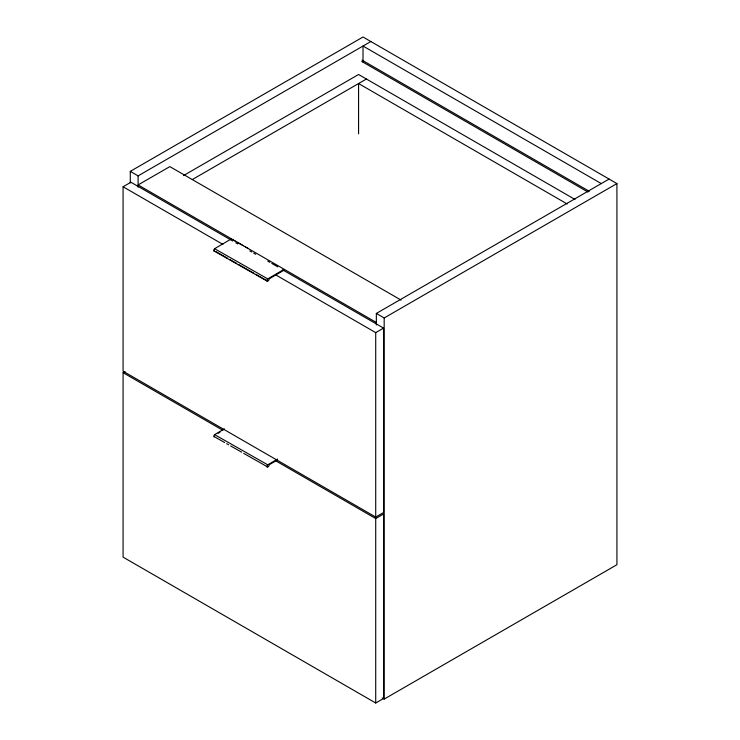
<?xml version="1.0" encoding="UTF-8"?>
<svg xmlns="http://www.w3.org/2000/svg" width="740" height="740" viewBox="0 0 740 740"><rect width="100%" height="100%" fill="white"/><g stroke="black" fill="none" stroke-linecap="round" stroke-linejoin="round"><path stroke-width="1.11" d="M231.296 238.9L214.6 248.705L213.712 250.046A1.378 0.786 -60.4 0 0 213.804 250.823L267.316 281.228L268.592 280.627L269.323 278.776L283.818 270.276M283.485 269.684L267.778 278.906L266.881 280.247A1.378 0.786 -60.4 0 0 266.974 281.024L267.121 281.172M224.424 428.867L214.6 434.63L213.712 435.971A1.378 0.786 -60.4 0 0 213.804 436.748L214.138 436.952M277.593 459.068L267.778 464.831L266.881 466.172A1.378 0.786 -60.4 0 0 266.974 466.949L268.592 466.552L269.323 464.702L277.056 460.169M218.087 433.363L220.011 432.234M130.277 182.919L130.277 171.375L363.016 37L616.92 183.585L616.92 564.722L384.18 699.087L382.219 697.959M130.277 171.375L138.103 175.889L370.842 41.523M282.689 269.869L383.542 328.098L383.542 512.552L375.716 517.075L123.081 371.221L123.081 186.767L130.915 182.244L232.767 241.046M183.455 175.602L358.576 74.5L574.989 199.449M192.289 179.552L366.402 79.023M275.863 460.891L375.716 518.546L383.542 514.023L383.542 698.477L375.716 703L123.081 557.146L123.081 372.692L125.042 371.554M376.346 324.989L376.346 313.436L609.085 179.071M376.346 313.436L384.18 317.96L616.92 183.585M275.863 274.966L375.716 332.621L383.542 328.098M214.6 250.906L213.953 250.962M233.304 240.038L235.311 241.185M237.318 242.322L243.331 245.745M245.338 246.882L248.353 248.594M267.76 261.155L269.767 262.293M271.774 263.431L277.796 266.853M214.6 248.705L267.778 278.906M215.599 251.471L227.643 258.315M229.65 259.453L236.671 263.44M238.678 264.578L253.728 273.134M255.735 274.272L266.77 280.543M214.6 434.63L267.778 464.831M214.6 436.831L224.636 442.529M226.644 443.667L228.642 444.805M230.649 445.943L241.693 452.214M243.691 453.352L267.778 467.033M601.259 183.585L363.016 46.037L363.016 62.077M362.054 60.143L589.216 191.29M361.786 61.457L587.939 192.021M567.164 203.972L358.576 83.546L358.576 133.847M401.08 300.107L169.839 166.611L138.103 184.935L376.346 322.483M235.755 242.775L237.753 243.932M249.741 250.851L251.739 251.998M253.728 253.154L255.725 254.31M123.081 186.767L222.934 244.413M123.081 372.692L222.934 430.338M384.18 317.96L384.18 699.087M375.716 332.621L375.716 517.075M375.716 518.546L375.716 703M138.103 175.889L138.103 187.192"/></g></svg>
